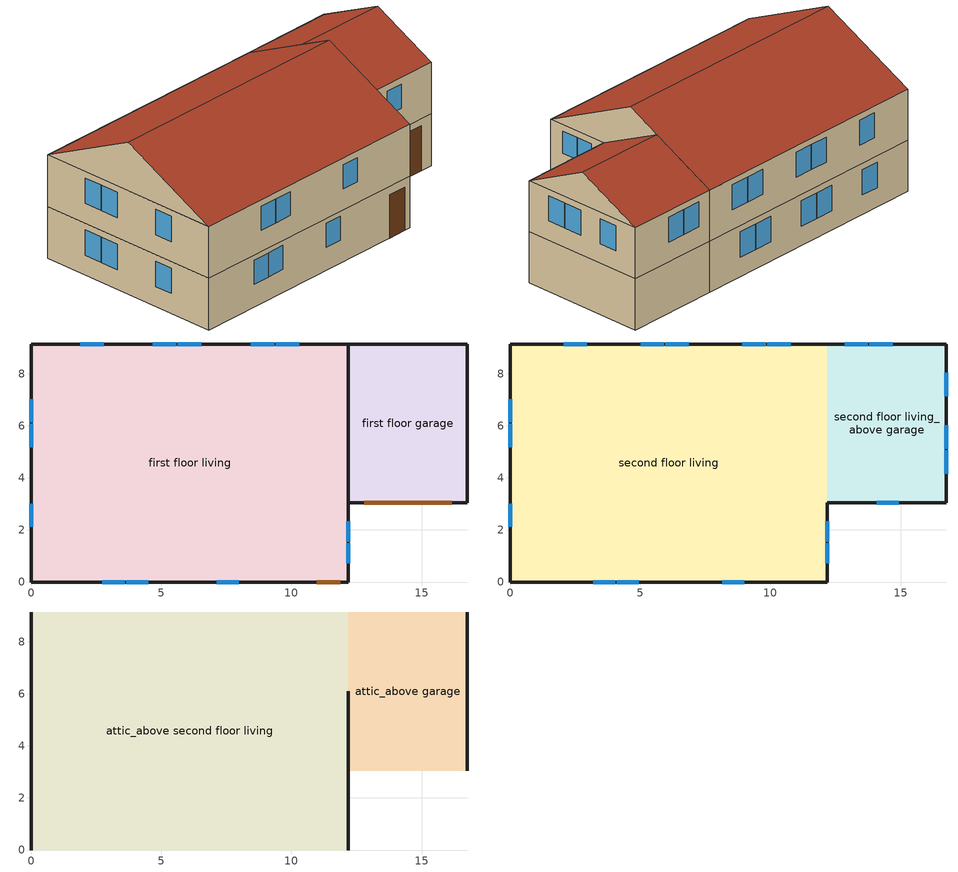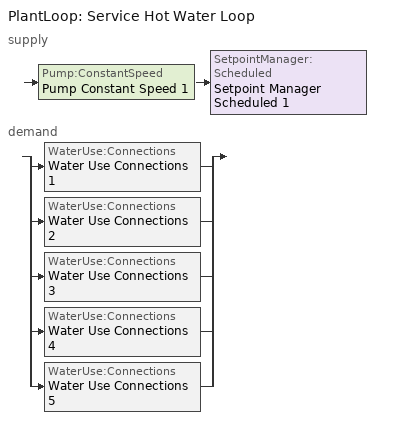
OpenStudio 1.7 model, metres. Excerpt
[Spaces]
first floor living
 floor ground: 12.19,9.14 12.19,0 0,0 0,9.14 z0
 wall outside: 0,9.14 0,0 12.19,0 12.19,3.05 12.19,9.14 0,9.14 z0:2.44
 window: 2.74,0 3.59,0 / 3.65,0 4.5,0 / 7.13,0 7.98,0 z1.08:2.21; 0,7.02 0,6.13 / 0,6.07 0,5.19 / 0,3.01 0,2.13 / 2.79,9.14 1.89,9.14 / 5.58,9.14 4.68,9.14 / 6.55,9.14 5.64,9.14 / 9.34,9.14 8.43,9.14 / 10.3,9.14 9.4,9.14 z0.93:2.13; 12.19,0.71 12.19,1.49 / 12.19,1.55 12.19,2.33 z1.1:2.13
 door: 10.97,0 11.89,0 z0:2.03
 ceiling adiabatic: 12.19,0 12.19,9.14 0,9.14 0,0 z2.44
first floor garage
 floor ground: 16.76,9.14 16.76,3.05 12.19,3.05 12.19,9.14 z0
 wall outside: 16.76,9.14 12.19,9.14 12.19,3.05 16.76,3.05 16.76,9.14 z0:2.44
 door: 12.8,3.05 16.15,3.05 z0:2.13
second floor living
 floor adiabatic: 12.19,9.14 12.19,0 0,0 0,9.14 z2.44
 wall outside: 12.19,9.14 0,9.14 0,0 12.19,0 12.19,3.05 z2.44:4.88
 window: 3.2,0 4.04,0 / 4.1,0 4.95,0 / 8.15,0 9,0 z3.44:4.57; 0,7.02 0,6.13 / 0,6.07 0,5.19 / 0,3.01 0,2.13 z3.37:4.57; 12.19,1.55 12.19,2.33 / 12.19,0.71 12.19,1.49 z3.53:4.57; 10.79,9.14 9.88,9.14 / 9.82,9.14 8.93,9.14 / 6.86,9.14 5.97,9.14 / 5.91,9.14 5.01,9.14 / 2.95,9.14 2.06,9.14 z3.38:4.57
second floor living_above garage
 floor to first floor garage: 16.76,9.14 16.76,3.05 12.19,3.05 12.19,9.14 z2.44
 wall outside: 12.19,3.05 16.76,3.05 16.76,9.14 12.19,9.14 z2.44:4.88
 window: 14.08,3.05 14.93,3.05 z3.44:4.57; 16.76,4.16 16.76,5.06 / 16.76,5.12 16.76,6.02 / 16.76,7.13 16.76,8.03 z3.37:4.57; 14.7,9.14 13.81,9.14 / 13.75,9.14 12.85,9.14 z3.38:4.57
attic_above second floor living
 floor to second floor living: 12.19,9.14 12.19,0 0,0 0,9.14 z4.88
 wall outside: 0,4.57,7.16 0,9.14,4.88 0,0,4.88; 12.19,4.57,7.16 12.19,0,4.88 12.19,3.05,4.88 12.19,6.1,6.4
 roof outside: 12.19,4.57,7.16 12.19,9.14,4.88 0,9.14,4.88 0,4.57,7.16; 0,4.57,7.16 0,0,4.88 12.19,0,4.88 12.19,4.57,7.16
attic_above garage
 floor to second floor living_above garage: 16.76,9.14 16.76,3.05 12.19,3.05 12.19,9.14 z4.88
 wall outside: 16.76,6.1,6.4 16.76,3.05,4.88 16.76,9.14,4.88
 roof outside: 16.76,6.1,6.4 16.76,9.14,4.88 12.19,9.14,4.88 12.19,6.1,6.4; 12.19,6.1,6.4 12.19,3.05,4.88 16.76,3.05,4.88 16.76,6.1,6.4
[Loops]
PlantLoop 'Service Hot Water Loop'
 supply: Pump:ConstantSpeed 'Pump Constant Speed 1' > SetpointManager:Scheduled 'Setpoint Manager Scheduled 1'
 demand: split
  | WaterUse:Connections 'Water Use Connections 1'
  | WaterUse:Connections 'Water Use Connections 2'
  | WaterUse:Connections 'Water Use Connections 3'
  | WaterUse:Connections 'Water Use Connections 4'
  | WaterUse:Connections 'Water Use Connections 5'
[Building]
simple residential geometry
[ClimateZones]
Climate Zone Institution Name 1=ASHRAE; Climate Zone Document Name 1=ANSI/ASHRAE Standard 169; Climate Zone Document Year 1=2006; Climate Zone Institution Name 2=CEC; Climate Zone Document Name 2=California Climate Zone Descriptions; Climate Zone Document Year 2=1995
[Site]
Site 1: Latitude {deg}=39.74; Longitude {deg}=-105.18; Time Zone {hr}=-7; Elevation {m}=1829
[SizingPeriod:DesignDay] Daily Dry-Bulb Temperature Range {deltaC}=15.2; Barometric Pressure {Pa}=81198; Wind Speed {m/s}=4.9; Wind Direction {deg}=0; Sky Clearness=0; Rain Indicator=0; Snow Indicator=0; Day of Month=21; Month=7; Day Type=SummerDesignDay; Daylight Saving Time Indicator=0; Dry-Bulb Temperature Range Modifier Type=DefaultMultipliers; Solar Model Indicator=ASHRAETau; ASHRAE Taub=0.424; ASHRAE Taud=2.025
Name | Maximum Dry-Bulb Temperature {C} | Humidity Indicating Conditions at Maximum Dry-Bulb {BasedOnField A3} | Humidity Indicating Type
Denver Centennial  Golden   N Ann Clg .4% Condns DP=>MDB | 20.2 | 16.1 | Dewpoint
Denver Centennial  Golden   N Ann Clg .4% Condns Enth=>MDB | 27.3 | 59700 | Enthalpy
Denver Centennial  Golden   N Ann Clg .4% Condns WB=>MDB | 27.3 | 18.4 | Wetbulb
Denver Centennial  Golden   N Ann Clg .4% Condns DB=>MWB | 33 | 15.7 | Wetbulb
[BuildingStory] Nominal Floor to Floor Height {m}=2.4384
Name | Nominal Z Coordinate {m}
first level; third level | 0
second level | 2.4384
[Space]
Name | Space Type | Building Story | Thermal Zone
first floor living | living spacetype | first level | living
second floor living; second floor living_above garage | living spacetype | second level | living
attic_above second floor living; attic_above garage | attic spacetype | third level | attic
first floor garage | garage spacetype | first level | garage
[SpaceType]
living spacetype; garage spacetype; attic spacetype
[ThermalZone] Use Ideal Air Loads=No
living; garage; attic
[Sizing:Zone] Zone Cooling Design Supply Air Temperature {C}=14; Zone Heating Design Supply Air Temperature {C}=40; Zone Cooling Design Supply Air Humidity Ratio {kg-H2O/kg-air}=0.0085; Zone Heating Design Supply Air Humidity Ratio {kg-H2O/kg-air}=0.008; Cooling Design Air Flow Method=DesignDay; Heating Design Air Flow Method=DesignDay
garage; attic; living
[PlantLoop]
Service Hot Water Loop: Plant Loop Volume {m3}=Autocalculate
[Sizing:Plant]
Service Hot Water Loop: Loop Type=Heating; Design Loop Exit Temperature {C}=60; Loop Design Temperature Difference {deltaC}=50; Sizing Option=NonCoincident; Zone Timesteps in Averaging Window=1; Coincident Sizing Factor Mode=None
[Pump:ConstantSpeed]
Pump Constant Speed 1: Rated Flow Rate {m3/s}=autosize; Rated Pump Head {Pa}=0.001; Rated Power Consumption {W}=0.001; Motor Efficiency=0.999; Fraction of Motor Inefficiencies to Fluid Stream=1; Pump Control Type=Intermittent
[SetpointManager:Scheduled]
Setpoint Manager Scheduled 1: Control Variable=Temperature; Schedule=SHW Temp
[WaterUse:Equipment:Definition] Target Temperature Schedule=Constant 110F Temperature
Name | Peak Flow Rate {m3/s}
dishwasher definition | 5.26393e-07
clothes_washer definition | 4.24113e-07
showers definition | 3.14445e-06
baths definition | 9.47766e-07
sinks definition | 1.78261e-06
[WaterUse:Equipment] Space=first floor living
Name | Water Use Equipment Definition | Flow Rate Fraction Schedule
dishwasher | dishwasher definition | Monthly draw profile for dishwasher
clothes_washer | clothes_washer definition | Monthly draw profile for clothes_washer
showers | showers definition | Monthly draw profile for showers
baths | baths definition | Monthly draw profile for baths
sinks | sinks definition | Monthly draw profile for sinks
[WaterUse:Connections]
Name | Water Use Equipment Name 1
Water Use Connections 1 | dishwasher
Water Use Connections 2 | clothes_washer
Water Use Connections 3 | showers
Water Use Connections 4 | baths
Water Use Connections 5 | sinks
[OtherEquipment:Definition] Design Level Calculation Method=EquipmentLevel
Name | Design Level {W} | Fraction Latent
showers internal gains definition | 142.983 | 0.487197
baths internal gains definition | 15.5553 | 0
sinks internal gains definition | 28.5215 | 0.31222
pump internal gains definition | 0
[OtherEquipment] Space or SpaceType=first floor living
Name | Other Equipment Definition | Schedule
showers internal gains | showers internal gains definition | showers internal gains
baths internal gains | baths internal gains definition | baths internal gains
sinks internal gains | sinks internal gains definition | sinks internal gains
pump internal gains | pump internal gains definition | Pump flat load schedule
[Schedule:Ruleset]
Name | Default Day Schedule
SHW Temp | HW Temp Default
Monthly draw profile for dishwasher | Schedule Day 1
Constant 110F Temperature | Schedule Day 26
Monthly draw profile for clothes_washer | Schedule Day 27
Monthly draw profile for showers | Schedule Day 52
showers internal gains | Schedule Day 77
Monthly draw profile for baths | Schedule Day 102
baths internal gains | Schedule Day 127
Monthly draw profile for sinks | Schedule Day 152
sinks internal gains | Schedule Day 177
Pump flat load schedule | Pump flat load schedule
[Schedule:Day]
HW Temp Default; Schedule Day 26: 24, 0, 43.3333
Schedule Day 1; Schedule Day 27; Schedule Day 52; Schedule Day 77; Schedule Day 102; Schedule Day 127; Schedule Day 152; Schedule Day 177: 24, 0, 0
Schedule Day 3; Schedule Day 5; Schedule Day 7; Schedule Day 9; Schedule Day 11; Schedule Day 13; Schedule Day 15; Schedule Day 17; Schedule Day 19; Schedule Day 21; Schedule Day 23; Schedule Day 25: 1, 0, 0.135135, 2, 0, 0.0630631, 3, 0, 0.045045, 4, 0, 0.027027, 5, 0, 0.027027, 6, 0, 0.0900901, 7, 0, 0.18018, 8, 0, 0.279279, 9, 0, 0.522523, 10, 0, 0.585586, 11, 0, 0.504505, 12, 0, 0.432432, 13, 0, 0.369369, 14, 0, 0.414414, 15, 0, 0.342342, 16, 0, 0.324324, 17, 0, 0.342342, 18, 0, 0.441441, 19, 0, 0.783784, 20, 0, 1, 21, 0, 0.810811, 22, 0, 0.603604, 23, 0, 0.396396, 24, 0, 0.279279
Schedule Day 29; Schedule Day 31; Schedule Day 33; Schedule Day 35; Schedule Day 37; Schedule Day 39; Schedule Day 41; Schedule Day 43; Schedule Day 45; Schedule Day 47; Schedule Day 49; Schedule Day 51: 1, 0, 0.104651, 2, 0, 0.0813953, 3, 0, 0.0465116, 4, 0, 0.0465116, 5, 0, 0.0813953, 6, 0, 0.127907, 7, 0, 0.255814, 8, 0, 0.569767, 9, 0, 0.848837, 10, 0, 1, 11, 0, 0.976744, 12, 0, 0.872093, 13, 0, 0.77907, 14, 0, 0.697674, 15, 0, 0.604651, 16, 0, 0.569767, 17, 0, 0.581395, 18, 0, 0.569767, 19, 0, 0.569767, 20, 0, 0.569767, 21, 0, 0.569767, 22, 0, 0.546512, 23, 0, 0.372093, 24, 0, 0.197674
Schedule Day 54: 1, 0, 0.0930719, 2, 0, 0.0423054, 3, 0, 0.0253833, 4, 0, 0.0423054, 5, 0, 0.118455, 6, 0, 0.439976, 7, 0, 0.998408, 8, 0, 0.989947, 9, 0, 0.803803, 10, 0, 0.62612, 11, 0, 0.507665, 12, 0, 0.397671, 13, 0, 0.287677, 14, 0, 0.245371, 15, 0, 0.211527, 16, 0, 0.219988, 17, 0, 0.253833, 18, 0, 0.329982, 19, 0, 0.355366, 20, 0, 0.355366, 21, 0, 0.355366, 22, 0, 0.346904, 23, 0, 0.245371, 24, 0, 0.177683
Schedule Day 56: 1, 0, 0.0932203, 2, 0, 0.0423729, 3, 0, 0.0254237, 4, 0, 0.0423729, 5, 0, 0.118644, 6, 0, 0.440678, 7, 0, 1, 8, 0, 0.991525, 9, 0, 0.805085, 10, 0, 0.627119, 11, 0, 0.508475, 12, 0, 0.398305, 13, 0, 0.288136, 14, 0, 0.245763, 15, 0, 0.211864, 16, 0, 0.220339, 17, 0, 0.254237, 18, 0, 0.330508, 19, 0, 0.355932, 20, 0, 0.355932, 21, 0, 0.355932, 22, 0, 0.347458, 23, 0, 0.245763, 24, 0, 0.177966
Schedule Day 58: 1, 0, 0.0930603, 2, 0, 0.0423001, 3, 0, 0.0253801, 4, 0, 0.0423001, 5, 0, 0.11844, 6, 0, 0.439921, 7, 0, 0.998283, 8, 0, 0.989823, 9, 0, 0.803702, 10, 0, 0.626042, 11, 0, 0.507602, 12, 0, 0.397621, 13, 0, 0.287641, 14, 0, 0.245341, 15, 0, 0.211501, 16, 0, 0.219961, 17, 0, 0.253801, 18, 0, 0.329941, 19, 0, 0.355321, 20, 0, 0.355321, 21, 0, 0.355321, 22, 0, 0.346861, 23, 0, 0.245341, 24, 0, 0.177661
Schedule Day 60: 1, 0, 0.0926066, 2, 0, 0.0420939, 3, 0, 0.0252563, 4, 0, 0.0420939, 5, 0, 0.117863, 6, 0, 0.437777, 7, 0, 0.993416, 8, 0, 0.984997, 9, 0, 0.799784, 10, 0, 0.62299, 11, 0, 0.505127, 12, 0, 0.395683, 13, 0, 0.286239, 14, 0, 0.244145, 15, 0, 0.21047, 16, 0, 0.218888, 17, 0, 0.252563, 18, 0, 0.328332, 19, 0, 0.353589, 20, 0, 0.353589, 21, 0, 0.353589, 22, 0, 0.34517, 23, 0, 0.244145, 24, 0, 0.176794
Schedule Day 62: 1, 0, 0.0919165, 2, 0, 0.0417802, 3, 0, 0.0250681, 4, 0, 0.0417802, 5, 0, 0.116985, 6, 0, 0.434515, 7, 0, 0.986014, 8, 0, 0.977658, 9, 0, 0.793825, 10, 0, 0.618348, 11, 0, 0.501363, 12, 0, 0.392734, 13, 0, 0.284106, 14, 0, 0.242325, 15, 0, 0.208901, 16, 0, 0.217257, 17, 0, 0.250681, 18, 0, 0.325886, 19, 0, 0.350954, 20, 0, 0.350954, 21, 0, 0.350954, 22, 0, 0.342598, 23, 0, 0.242325, 24, 0, 0.175477
Schedule Day 64: 1, 0, 0.0911232, 2, 0, 0.0414196, 3, 0, 0.0248518, 4, 0, 0.0414196, 5, 0, 0.115975, 6, 0, 0.430764, 7, 0, 0.977504, 8, 0, 0.96922, 9, 0, 0.786973, 10, 0, 0.613011, 11, 0, 0.497036, 12, 0, 0.389345, 13, 0, 0.281654, 14, 0, 0.240234, 15, 0, 0.207098, 16, 0, 0.215382, 17, 0, 0.248518, 18, 0, 0.323073, 19, 0, 0.347925, 20, 0, 0.347925, 21, 0, 0.347925, 22, 0, 0.339641, 23, 0, 0.240234, 24, 0, 0.173963
Schedule Day 66: 1, 0, 0.0904538, 2, 0, 0.0411153, 3, 0, 0.0246692, 4, 0, 0.0411153, 5, 0, 0.115123, 6, 0, 0.4276, 7, 0, 0.970322, 8, 0, 0.962099, 9, 0, 0.781191, 10, 0, 0.608507, 11, 0, 0.493384, 12, 0, 0.386484, 13, 0, 0.279584, 14, 0, 0.238469, 15, 0, 0.205577, 16, 0, 0.2138, 17, 0, 0.246692, 18, 0, 0.3207, 19, 0, 0.345369, 20, 0, 0.345369, 21, 0, 0.345369, 22, 0, 0.337146, 23, 0, 0.238469, 24, 0, 0.172684
Schedule Day 68: 1, 0, 0.0901656, 2, 0, 0.0409844, 3, 0, 0.0245906, 4, 0, 0.0409844, 5, 0, 0.114756, 6, 0, 0.426237, 7, 0, 0.967231, 8, 0, 0.959034, 9, 0, 0.778703, 10, 0, 0.606568, 11, 0, 0.491812, 12, 0, 0.385253, 13, 0, 0.278694, 14, 0, 0.237709, 15, 0, 0.204922, 16, 0, 0.213119, 17, 0, 0.245906, 18, 0, 0.319678, 19, 0, 0.344269, 20, 0, 0.344269, 21, 0, 0.344269, 22, 0, 0.336072, 23, 0, 0.237709, 24, 0, 0.172134
Schedule Day 70: 1, 0, 0.0903888, 2, 0, 0.0410858, 3, 0, 0.0246515, 4, 0, 0.0410858, 5, 0, 0.11504, 6, 0, 0.427293, 7, 0, 0.969626, 8, 0, 0.961408, 9, 0, 0.780631, 10, 0, 0.60807, 11, 0, 0.49303, 12, 0, 0.386207, 13, 0, 0.279384, 14, 0, 0.238298, 15, 0, 0.205429, 16, 0, 0.213646, 17, 0, 0.246515, 18, 0, 0.320469, 19, 0, 0.345121, 20, 0, 0.345121, 21, 0, 0.345121, 22, 0, 0.336904, 23, 0, 0.238298, 24, 0, 0.17256
Schedule Day 72: 1, 0, 0.0910217, 2, 0, 0.0413735, 3, 0, 0.0248241, 4, 0, 0.0413735, 5, 0, 0.115846, 6, 0, 0.430284, 7, 0, 0.976414, 8, 0, 0.96814, 9, 0, 0.786096, 10, 0, 0.612328, 11, 0, 0.496482, 12, 0, 0.388911, 13, 0, 0.28134, 14, 0, 0.239966, 15, 0, 0.206867, 16, 0, 0.215142, 17, 0, 0.248241, 18, 0, 0.322713, 19, 0, 0.347537, 20, 0, 0.347537, 21, 0, 0.347537, 22, 0, 0.339263, 23, 0, 0.239966, 24, 0, 0.173769
Schedule Day 74: 1, 0, 0.0918134, 2, 0, 0.0417334, 3, 0, 0.02504, 4, 0, 0.0417334, 5, 0, 0.116853, 6, 0, 0.434027, 7, 0, 0.984908, 8, 0, 0.976561, 9, 0, 0.792934, 10, 0, 0.617654, 11, 0, 0.500801, 12, 0, 0.392294, 13, 0, 0.283787, 14, 0, 0.242054, 15, 0, 0.208667, 16, 0, 0.217014, 17, 0, 0.2504, 18, 0, 0.32552, 19, 0, 0.35056, 20, 0, 0.35056, 21, 0, 0.35056, 22, 0, 0.342214, 23, 0, 0.242054, 24, 0, 0.17528
Schedule Day 76: 1, 0, 0.0925269, 2, 0, 0.0420577, 3, 0, 0.0252346, 4, 0, 0.0420577, 5, 0, 0.117761, 6, 0, 0.4374, 7, 0, 0.992561, 8, 0, 0.984149, 9, 0, 0.799096, 10, 0, 0.622453, 11, 0, 0.504692, 12, 0, 0.395342, 13, 0, 0.285992, 14, 0, 0.243934, 15, 0, 0.210288, 16, 0, 0.2187, 17, 0, 0.252346, 18, 0, 0.32805, 19, 0, 0.353284, 20, 0, 0.353284, 21, 0, 0.353284, 22, 0, 0.344873, 23, 0, 0.243934, 24, 0, 0.176642
Schedule Day 79: 1, 0, 0.0909588, 2, 0, 0.0413449, 3, 0, 0.024807, 4, 0, 0.0413449, 5, 0, 0.115766, 6, 0, 0.429987, 7, 0, 0.97574, 8, 0, 0.967471, 9, 0, 0.785554, 10, 0, 0.611905, 11, 0, 0.496139, 12, 0, 0.388642, 13, 0, 0.281145, 14, 0, 0.239801, 15, 0, 0.214994, 16, 0, 0.206725, 17, 0, 0.24807, 18, 0, 0.32249, 19, 0, 0.347297, 20, 0, 0.347297, 21, 0, 0.347297, 22, 0, 0.339028, 23, 0, 0.239801, 24, 0, 0.173649
Schedule Day 81: 1, 0, 0.0875835, 2, 0, 0.0398107, 3, 0, 0.0238864, 4, 0, 0.0398107, 5, 0, 0.11147, 6, 0, 0.414031, 7, 0, 0.939532, 8, 0, 0.931569, 9, 0, 0.756403, 10, 0, 0.589198, 11, 0, 0.477728, 12, 0, 0.37422, 13, 0, 0.270712, 14, 0, 0.230902, 15, 0, 0.207015, 16, 0, 0.199053, 17, 0, 0.238864, 18, 0, 0.310523, 19, 0, 0.33441, 20, 0, 0.33441, 21, 0, 0.33441, 22, 0, 0.326447, 23, 0, 0.230902, 24, 0, 0.167205
Schedule Day 83: 1, 0, 0.0838004, 2, 0, 0.0380911, 3, 0, 0.0228546, 4, 0, 0.0380911, 5, 0, 0.106655, 6, 0, 0.396147, 7, 0, 0.898949, 8, 0, 0.891331, 9, 0, 0.72373, 10, 0, 0.563748, 11, 0, 0.457093, 12, 0, 0.358056, 13, 0, 0.259019, 14, 0, 0.220928, 15, 0, 0.198074, 16, 0, 0.190455, 17, 0, 0.228546, 18, 0, 0.29711, 19, 0, 0.319965, 20, 0, 0.319965, 21, 0, 0.319965, 22, 0, 0.312347, 23, 0, 0.220928, 24, 0, 0.159983
Schedule Day 85: 1, 0, 0.0806232, 2, 0, 0.0366469, 3, 0, 0.0219882, 4, 0, 0.0366469, 5, 0, 0.102611, 6, 0, 0.381128, 7, 0, 0.864868, 8, 0, 0.857538, 9, 0, 0.696292, 10, 0, 0.542375, 11, 0, 0.439763, 12, 0, 0.344481, 13, 0, 0.249199, 14, 0, 0.212552, 15, 0, 0.190564, 16, 0, 0.183235, 17, 0, 0.219882, 18, 0, 0.285846, 19, 0, 0.307834, 20, 0, 0.307834, 21, 0, 0.307834, 22, 0, 0.300505, 23, 0, 0.212552, 24, 0, 0.153917
Schedule Day 87: 1, 0, 0.0789034, 2, 0, 0.0358652, 3, 0, 0.0215191, 4, 0, 0.0358652, 5, 0, 0.100423, 6, 0, 0.372998, 7, 0, 0.846418, 8, 0, 0.839245, 9, 0, 0.681438, 10, 0, 0.530805, 11, 0, 0.430382, 12, 0, 0.337133, 13, 0, 0.243883, 14, 0, 0.208018, 15, 0, 0.186499, 16, 0, 0.179326, 17, 0, 0.215191, 18, 0, 0.279748, 19, 0, 0.301268, 20, 0, 0.301268, 21, 0, 0.301268, 22, 0, 0.294095, 23, 0, 0.208018, 24, 0, 0.150634
Schedule Day 89: 1, 0, 0.0791017, 2, 0, 0.0359553, 3, 0, 0.0215732, 4, 0, 0.0359553, 5, 0, 0.100675, 6, 0, 0.373935, 7, 0, 0.848545, 8, 0, 0.841354, 9, 0, 0.683151, 10, 0, 0.532138, 11, 0, 0.431464, 12, 0, 0.33798, 13, 0, 0.244496, 14, 0, 0.208541, 15, 0, 0.186968, 16, 0, 0.179777, 17, 0, 0.215732, 18, 0, 0.280451, 19, 0, 0.302025, 20, 0, 0.302025, 21, 0, 0.302025, 22, 0, 0.294833, 23, 0, 0.208541, 24, 0, 0.151012
Schedule Day 91: 1, 0, 0.0811649, 2, 0, 0.0368931, 3, 0, 0.0221359, 4, 0, 0.0368931, 5, 0, 0.103301, 6, 0, 0.383689, 7, 0, 0.870678, 8, 0, 0.8633, 9, 0, 0.70097, 10, 0, 0.546018, 11, 0, 0.442718, 12, 0, 0.346796, 13, 0, 0.250873, 14, 0, 0.21398, 15, 0, 0.191844, 16, 0, 0.184466, 17, 0, 0.221359, 18, 0, 0.287767, 19, 0, 0.309902, 20, 0, 0.309902, 21, 0, 0.309902, 22, 0, 0.302524, 23, 0, 0.21398, 24, 0, 0.154951
Schedule Day 93: 1, 0, 0.0845403, 2, 0, 0.0384274, 3, 0, 0.0230564, 4, 0, 0.0384274, 5, 0, 0.107597, 6, 0, 0.399645, 7, 0, 0.906887, 8, 0, 0.899201, 9, 0, 0.730121, 10, 0, 0.568726, 11, 0, 0.461129, 12, 0, 0.361218, 13, 0, 0.261306, 14, 0, 0.222879, 15, 0, 0.199823, 16, 0, 0.192137, 17, 0, 0.230564, 18, 0, 0.299734, 19, 0, 0.32279, 20, 0, 0.32279, 21, 0, 0.32279, 22, 0, 0.315105, 23, 0, 0.222879, 24, 0, 0.161395
Schedule Day 95: 1, 0, 0.0883234, 2, 0, 0.040147, 3, 0, 0.0240882, 4, 0, 0.040147, 5, 0, 0.112412, 6, 0, 0.417529, 7, 0, 0.947469, 8, 0, 0.93944, 9, 0, 0.762793, 10, 0, 0.594175, 11, 0, 0.481764, 12, 0, 0.377382, 13, 0, 0.273, 14, 0, 0.232853, 15, 0, 0.208764, 16, 0, 0.200735, 17, 0, 0.240882, 18, 0, 0.313147, 19, 0, 0.337235, 20, 0, 0.337235, 21, 0, 0.337235, 22, 0, 0.329205, 23, 0, 0.232853, 24, 0, 0.168617
Schedule Day 97: 1, 0, 0.0915005, 2, 0, 0.0415911, 3, 0, 0.0249547, 4, 0, 0.0415911, 5, 0, 0.116455, 6, 0, 0.432548, 7, 0, 0.981551, 8, 0, 0.973233, 9, 0, 0.790232, 10, 0, 0.615549, 11, 0, 0.499094, 12, 0, 0.390957, 13, 0, 0.28282, 14, 0, 0.241229, 15, 0, 0.216274, 16, 0, 0.207956, 17, 0, 0.249547, 18, 0, 0.324411, 19, 0, 0.349366, 20, 0, 0.349366, 21, 0, 0.349366, 22, 0, 0.341047, 23, 0, 0.241229, 24, 0, 0.174683
Schedule Day 99: 1, 0, 0.0932203, 2, 0, 0.0423729, 3, 0, 0.0254237, 4, 0, 0.0423729, 5, 0, 0.118644, 6, 0, 0.440678, 7, 0, 1, 8, 0, 0.991525, 9, 0, 0.805085, 10, 0, 0.627119, 11, 0, 0.508475, 12, 0, 0.398305, 13, 0, 0.288136, 14, 0, 0.245763, 15, 0, 0.220339, 16, 0, 0.211864, 17, 0, 0.254237, 18, 0, 0.330508, 19, 0, 0.355932, 20, 0, 0.355932, 21, 0, 0.355932, 22, 0, 0.347458, 23, 0, 0.245763, 24, 0, 0.177966
Schedule Day 101: 1, 0, 0.0930221, 2, 0, 0.0422828, 3, 0, 0.0253697, 4, 0, 0.0422828, 5, 0, 0.118392, 6, 0, 0.439741, 7, 0, 0.997873, 8, 0, 0.989417, 9, 0, 0.803372, 10, 0, 0.625785, 11, 0, 0.507393, 12, 0, 0.397458, 13, 0, 0.287523, 14, 0, 0.24524, 15, 0, 0.21987, 16, 0, 0.211414, 17, 0, 0.253697, 18, 0, 0.329806, 19, 0, 0.355175, 20, 0, 0.355175, 21, 0, 0.355175, 22, 0, 0.346719, 23, 0, 0.24524, 24, 0, 0.177588
Schedule Day 104: 1, 0, 0.0798259, 2, 0, 0.039913, 3, 0, 0.039913, 4, 0, 0.039913, 5, 0, 0.0798259, 6, 0, 0.189587, 7, 0, 0.458999, 8, 0, 0.578738, 9, 0, 0.658564, 10, 0, 0.578738, 11, 0, 0.458999, 12, 0, 0.349238, 13, 0, 0.309325, 14, 0, 0.2295, 15, 0, 0.2295, 16, 0, 0.2295, 17, 0, 0.389151, 18, 0, 0.458999, 19, 0, 0.768325, 20, 0, 0.997824, 21, 0, 0.997824, 22, 0, 0.768325, 23, 0, 0.658564, 24, 0, 0.389151
Schedule Day 106; Schedule Day 149: 1, 0, 0.08, 2, 0, 0.04, 3, 0, 0.04, 4, 0, 0.04, 5, 0, 0.08, 6, 0, 0.19, 7, 0, 0.46, 8, 0, 0.58, 9, 0, 0.66, 10, 0, 0.58, 11, 0, 0.46, 12, 0, 0.35, 13, 0, 0.31, 14, 0, 0.23, 15, 0, 0.23, 16, 0, 0.23, 17, 0, 0.39, 18, 0, 0.46, 19, 0, 0.77, 20, 0, 1, 21, 0, 1, 22, 0, 0.77, 23, 0, 0.66, 24, 0, 0.39
Schedule Day 108: 1, 0, 0.0798123, 2, 0, 0.0399061, 3, 0, 0.0399061, 4, 0, 0.0399061, 5, 0, 0.0798123, 6, 0, 0.189554, 7, 0, 0.458921, 8, 0, 0.578639, 9, 0, 0.658451, 10, 0, 0.578639, 11, 0, 0.458921, 12, 0, 0.349179, 13, 0, 0.309273, 14, 0, 0.22946, 15, 0, 0.22946, 16, 0, 0.22946, 17, 0, 0.389085, 18, 0, 0.458921, 19, 0, 0.768193, 20, 0, 0.997653, 21, 0, 0.997653, 22, 0, 0.768193, 23, 0, 0.658451, 24, 0, 0.389085
Schedule Day 110: 1, 0, 0.0792802, 2, 0, 0.0396401, 3, 0, 0.0396401, 4, 0, 0.0396401, 5, 0, 0.0792802, 6, 0, 0.18829, 7, 0, 0.455861, 8, 0, 0.574781, 9, 0, 0.654061, 10, 0, 0.574781, 11, 0, 0.455861, 12, 0, 0.346851, 13, 0, 0.307211, 14, 0, 0.22793, 15, 0, 0.22793, 16, 0, 0.22793, 17, 0, 0.386491, 18, 0, 0.455861, 19, 0, 0.763072, 20, 0, 0.991002, 21, 0, 0.991002, 22, 0, 0.763072, 23, 0, 0.654061, 24, 0, 0.386491
Schedule Day 112: 1, 0, 0.0784708, 2, 0, 0.0392354, 3, 0, 0.0392354, 4, 0, 0.0392354, 5, 0, 0.0784708, 6, 0, 0.186368, 7, 0, 0.451207, 8, 0, 0.568913, 9, 0, 0.647384, 10, 0, 0.568913, 11, 0, 0.451207, 12, 0, 0.34331, 13, 0, 0.304074, 14, 0, 0.225604, 15, 0, 0.225604, 16, 0, 0.225604, 17, 0, 0.382545, 18, 0, 0.451207, 19, 0, 0.755282, 20, 0, 0.980885, 21, 0, 0.980885, 22, 0, 0.755282, 23, 0, 0.647384, 24, 0, 0.382545
Schedule Day 114: 1, 0, 0.0775404, 2, 0, 0.0387702, 3, 0, 0.0387702, 4, 0, 0.0387702, 5, 0, 0.0775404, 6, 0, 0.184158, 7, 0, 0.445857, 8, 0, 0.562168, 9, 0, 0.639708, 10, 0, 0.562168, 11, 0, 0.445857, 12, 0, 0.339239, 13, 0, 0.300469, 14, 0, 0.222929, 15, 0, 0.222929, 16, 0, 0.222929, 17, 0, 0.378009, 18, 0, 0.445857, 19, 0, 0.746326, 20, 0, 0.969254, 21, 0, 0.969254, 22, 0, 0.746326, 23, 0, 0.639708, 24, 0, 0.378009
Schedule Day 116: 1, 0, 0.0767552, 2, 0, 0.0383776, 3, 0, 0.0383776, 4, 0, 0.0383776, 5, 0, 0.0767552, 6, 0, 0.182293, 7, 0, 0.441342, 8, 0, 0.556475, 9, 0, 0.63323, 10, 0, 0.556475, 11, 0, 0.441342, 12, 0, 0.335804, 13, 0, 0.297426, 14, 0, 0.220671, 15, 0, 0.220671, 16, 0, 0.220671, 17, 0, 0.374181, 18, 0, 0.441342, 19, 0, 0.738768, 20, 0, 0.959439, 21, 0, 0.959439, 22, 0, 0.738768, 23, 0, 0.63323, 24, 0, 0.374181
Schedule Day 118: 1, 0, 0.0764172, 2, 0, 0.0382086, 3, 0, 0.0382086, 4, 0, 0.0382086, 5, 0, 0.0764172, 6, 0, 0.181491, 7, 0, 0.439399, 8, 0, 0.554025, 9, 0, 0.630442, 10, 0, 0.554025, 11, 0, 0.439399, 12, 0, 0.334325, 13, 0, 0.296117, 14, 0, 0.219699, 15, 0, 0.219699, 16, 0, 0.219699, 17, 0, 0.372534, 18, 0, 0.439399, 19, 0, 0.735515, 20, 0, 0.955215, 21, 0, 0.955215, 22, 0, 0.735515, 23, 0, 0.630442, 24, 0, 0.372534
Schedule Day 120: 1, 0, 0.076679, 2, 0, 0.0383395, 3, 0, 0.0383395, 4, 0, 0.0383395, 5, 0, 0.076679, 6, 0, 0.182113, 7, 0, 0.440904, 8, 0, 0.555923, 9, 0, 0.632602, 10, 0, 0.555923, 11, 0, 0.440904, 12, 0, 0.335471, 13, 0, 0.297131, 14, 0, 0.220452, 15, 0, 0.220452, 16, 0, 0.220452, 17, 0, 0.37381, 18, 0, 0.440904, 19, 0, 0.738035, 20, 0, 0.958488, 21, 0, 0.958488, 22, 0, 0.738035, 23, 0, 0.632602, 24, 0, 0.37381
Schedule Day 122: 1, 0, 0.0774212, 2, 0, 0.0387106, 3, 0, 0.0387106, 4, 0, 0.0387106, 5, 0, 0.0774212, 6, 0, 0.183875, 7, 0, 0.445172, 8, 0, 0.561304, 9, 0, 0.638725, 10, 0, 0.561304, 11, 0, 0.445172, 12, 0, 0.338718, 13, 0, 0.300007, 14, 0, 0.222586, 15, 0, 0.222586, 16, 0, 0.222586, 17, 0, 0.377429, 18, 0, 0.445172, 19, 0, 0.745179, 20, 0, 0.967766, 21, 0, 0.967766, 22, 0, 0.745179, 23, 0, 0.638725, 24, 0, 0.377429
Schedule Day 124: 1, 0, 0.0783499, 2, 0, 0.0391749, 3, 0, 0.0391749, 4, 0, 0.0391749, 5, 0, 0.0783499, 6, 0, 0.186081, 7, 0, 0.450512, 8, 0, 0.568037, 9, 0, 0.646387, 10, 0, 0.568037, 11, 0, 0.450512, 12, 0, 0.342781, 13, 0, 0.303606, 14, 0, 0.225256, 15, 0, 0.225256, 16, 0, 0.225256, 17, 0, 0.381956, 18, 0, 0.450512, 19, 0, 0.754118, 20, 0, 0.979374, 21, 0, 0.979374, 22, 0, 0.754118, 23, 0, 0.646387, 24, 0, 0.381956
Schedule Day 126: 1, 0, 0.0791866, 2, 0, 0.0395933, 3, 0, 0.0395933, 4, 0, 0.0395933, 5, 0, 0.0791866, 6, 0, 0.188068, 7, 0, 0.455323, 8, 0, 0.574103, 9, 0, 0.65329, 10, 0, 0.574103, 11, 0, 0.455323, 12, 0, 0.346442, 13, 0, 0.306848, 14, 0, 0.227662, 15, 0, 0.227662, 16, 0, 0.227662, 17, 0, 0.386035, 18, 0, 0.455323, 19, 0, 0.762171, 20, 0, 0.989833, 21, 0, 0.989833, 22, 0, 0.762171, 23, 0, 0.65329, 24, 0, 0.386035
Schedule Day 129: 1, 0, 0.0780592, 2, 0, 0.0390296, 3, 0, 0.0390296, 4, 0, 0.0390296, 5, 0, 0.0780592, 6, 0, 0.185391, 7, 0, 0.44884, 8, 0, 0.565929, 9, 0, 0.643989, 10, 0, 0.565929, 11, 0, 0.44884, 12, 0, 0.341509, 13, 0, 0.302479, 14, 0, 0.22442, 15, 0, 0.22442, 16, 0, 0.22442, 17, 0, 0.380539, 18, 0, 0.44884, 19, 0, 0.75132, 20, 0, 0.97574, 21, 0, 0.97574, 22, 0, 0.75132, 23, 0, 0.643989, 24, 0, 0.380539
Schedule Day 131: 1, 0, 0.0751625, 2, 0, 0.0375813, 3, 0, 0.0375813, 4, 0, 0.0375813, 5, 0, 0.0751625, 6, 0, 0.178511, 7, 0, 0.432185, 8, 0, 0.544928, 9, 0, 0.620091, 10, 0, 0.544928, 11, 0, 0.432185, 12, 0, 0.328836, 13, 0, 0.291255, 14, 0, 0.216092, 15, 0, 0.216092, 16, 0, 0.216092, 17, 0, 0.366417, 18, 0, 0.432185, 19, 0, 0.723439, 20, 0, 0.939532, 21, 0, 0.939532, 22, 0, 0.723439, 23, 0, 0.620091, 24, 0, 0.366417
Schedule Day 133: 1, 0, 0.0719159, 2, 0, 0.035958, 3, 0, 0.035958, 4, 0, 0.035958, 5, 0, 0.0719159, 6, 0, 0.1708, 7, 0, 0.413517, 8, 0, 0.521391, 9, 0, 0.593307, 10, 0, 0.521391, 11, 0, 0.413517, 12, 0, 0.314632, 13, 0, 0.278674, 14, 0, 0.206758, 15, 0, 0.206758, 16, 0, 0.206758, 17, 0, 0.35059, 18, 0, 0.413517, 19, 0, 0.692191, 20, 0, 0.898949, 21, 0, 0.898949, 22, 0, 0.692191, 23, 0, 0.593307, 24, 0, 0.35059
Schedule Day 135: 1, 0, 0.0691894, 2, 0, 0.0345947, 3, 0, 0.0345947, 4, 0, 0.0345947, 5, 0, 0.0691894, 6, 0, 0.164325, 7, 0, 0.397839, 8, 0, 0.501623, 9, 0, 0.570813, 10, 0, 0.501623, 11, 0, 0.397839, 12, 0, 0.302704, 13, 0, 0.268109, 14, 0, 0.19892, 15, 0, 0.19892, 16, 0, 0.19892, 17, 0, 0.337298, 18, 0, 0.397839, 19, 0, 0.665948, 20, 0, 0.864868, 21, 0, 0.864868, 22, 0, 0.665948, 23, 0, 0.570813, 24, 0, 0.337298
Schedule Day 137: 1, 0, 0.0677135, 2, 0, 0.0338567, 3, 0, 0.0338567, 4, 0, 0.0338567, 5, 0, 0.0677135, 6, 0, 0.160819, 7, 0, 0.389352, 8, 0, 0.490923, 9, 0, 0.558636, 10, 0, 0.490923, 11, 0, 0.389352, 12, 0, 0.296246, 13, 0, 0.26239, 14, 0, 0.194676, 15, 0, 0.194676, 16, 0, 0.194676, 17, 0, 0.330103, 18, 0, 0.389352, 19, 0, 0.651742, 20, 0, 0.846418, 21, 0, 0.846418, 22, 0, 0.651742, 23, 0, 0.558636, 24, 0, 0.330103
Schedule Day 139: 1, 0, 0.0678836, 2, 0, 0.0339418, 3, 0, 0.0339418, 4, 0, 0.0339418, 5, 0, 0.0678836, 6, 0, 0.161224, 7, 0, 0.390331, 8, 0, 0.492156, 9, 0, 0.56004, 10, 0, 0.492156, 11, 0, 0.390331, 12, 0, 0.296991, 13, 0, 0.263049, 14, 0, 0.195165, 15, 0, 0.195165, 16, 0, 0.195165, 17, 0, 0.330933, 18, 0, 0.390331, 19, 0, 0.65338, 20, 0, 0.848545, 21, 0, 0.848545, 22, 0, 0.65338, 23, 0, 0.56004, 24, 0, 0.330933
Schedule Day 141: 1, 0, 0.0696543, 2, 0, 0.0348271, 3, 0, 0.0348271, 4, 0, 0.0348271, 5, 0, 0.0696543, 6, 0, 0.165429, 7, 0, 0.400512, 8, 0, 0.504993, 9, 0, 0.574648, 10, 0, 0.504993, 11, 0, 0.400512, 12, 0, 0.304737, 13, 0, 0.26991, 14, 0, 0.200256, 15, 0, 0.200256, 16, 0, 0.200256, 17, 0, 0.339564, 18, 0, 0.400512, 19, 0, 0.670422, 20, 0, 0.870678, 21, 0, 0.870678, 22, 0, 0.670422, 23, 0, 0.574648, 24, 0, 0.339564
Schedule Day 143: 1, 0, 0.0725509, 2, 0, 0.0362755, 3, 0, 0.0362755, 4, 0, 0.0362755, 5, 0, 0.0725509, 6, 0, 0.172308, 7, 0, 0.417168, 8, 0, 0.525994, 9, 0, 0.598545, 10, 0, 0.525994, 11, 0, 0.417168, 12, 0, 0.31741, 13, 0, 0.281135, 14, 0, 0.208584, 15, 0, 0.208584, 16, 0, 0.208584, 17, 0, 0.353686, 18, 0, 0.417168, 19, 0, 0.698303, 20, 0, 0.906887, 21, 0, 0.906887, 22, 0, 0.698303, 23, 0, 0.598545, 24, 0, 0.353686
Schedule Day 145: 1, 0, 0.0757975, 2, 0, 0.0378988, 3, 0, 0.0378988, 4, 0, 0.0378988, 5, 0, 0.0757975, 6, 0, 0.180019, 7, 0, 0.435836, 8, 0, 0.549532, 9, 0, 0.62533, 10, 0, 0.549532, 11, 0, 0.435836, 12, 0, 0.331614, 13, 0, 0.293715, 14, 0, 0.217918, 15, 0, 0.217918, 16, 0, 0.217918, 17, 0, 0.369513, 18, 0, 0.435836, 19, 0, 0.729551, 20, 0, 0.947469, 21, 0, 0.947469, 22, 0, 0.729551, 23, 0, 0.62533, 24, 0, 0.369513
Schedule Day 147: 1, 0, 0.0785241, 2, 0, 0.039262, 3, 0, 0.039262, 4, 0, 0.039262, 5, 0, 0.0785241, 6, 0, 0.186495, 7, 0, 0.451513, 8, 0, 0.569299, 9, 0, 0.647824, 10, 0, 0.569299, 11, 0, 0.451513, 12, 0, 0.343543, 13, 0, 0.304281, 14, 0, 0.225757, 15, 0, 0.225757, 16, 0, 0.225757, 17, 0, 0.382805, 18, 0, 0.451513, 19, 0, 0.755794, 20, 0, 0.981551, 21, 0, 0.981551, 22, 0, 0.755794, 23, 0, 0.647824, 24, 0, 0.382805
Schedule Day 151: 1, 0, 0.0798299, 2, 0, 0.0399149, 3, 0, 0.0399149, 4, 0, 0.0399149, 5, 0, 0.0798299, 6, 0, 0.189596, 7, 0, 0.459022, 8, 0, 0.578766, 9, 0, 0.658596, 10, 0, 0.578766, 11, 0, 0.459022, 12, 0, 0.349256, 13, 0, 0.309341, 14, 0, 0.229511, 15, 0, 0.229511, 16, 0, 0.229511, 17, 0, 0.389171, 18, 0, 0.459022, 19, 0, 0.768362, 20, 0, 0.997873, 21, 0, 0.997873, 22, 0, 0.768362, 23, 0, 0.658596, 24, 0, 0.389171
Schedule Day 154: 1, 0, 0.18637, 2, 0, 0.0931849, 3, 0, 0.0665607, 4, 0, 0.0665607, 5, 0, 0.0931849, 6, 0, 0.239618, 7, 0, 0.55911, 8, 0, 0.825352, 9, 0, 0.878601, 10, 0, 0.825352, 11, 0, 0.718855, 12, 0, 0.665607, 13, 0, 0.652294, 14, 0, 0.599046, 15, 0, 0.545797, 16, 0, 0.572422, 17, 0, 0.638982, 18, 0, 0.865289, 19, 0, 0.99841, 20, 0, 0.918537, 21, 0, 0.758792, 22, 0, 0.638982, 23, 0, 0.532485, 24, 0, 0.359428
Schedule Day 156: 1, 0, 0.186667, 2, 0, 0.0933333, 3, 0, 0.0666667, 4, 0, 0.0666667, 5, 0, 0.0933333, 6, 0, 0.24, 7, 0, 0.56, 8, 0, 0.826667, 9, 0, 0.88, 10, 0, 0.826667, 11, 0, 0.72, 12, 0, 0.666667, 13, 0, 0.653333, 14, 0, 0.6, 15, 0, 0.546667, 16, 0, 0.573333, 17, 0, 0.64, 18, 0, 0.866667, 19, 0, 1, 20, 0, 0.92, 21, 0, 0.76, 22, 0, 0.64, 23, 0, 0.533333, 24, 0, 0.36
Schedule Day 158: 1, 0, 0.186347, 2, 0, 0.0931733, 3, 0, 0.0665523, 4, 0, 0.0665523, 5, 0, 0.0931733, 6, 0, 0.239588, 7, 0, 0.55904, 8, 0, 0.825249, 9, 0, 0.878491, 10, 0, 0.825249, 11, 0, 0.718765, 12, 0, 0.665523, 13, 0, 0.652213, 14, 0, 0.598971, 15, 0, 0.545729, 16, 0, 0.57235, 17, 0, 0.638903, 18, 0, 0.865181, 19, 0, 0.998285, 20, 0, 0.918422, 21, 0, 0.758697, 22, 0, 0.638903, 23, 0, 0.532419, 24, 0, 0.359383
Schedule Day 160: 1, 0, 0.185439, 2, 0, 0.0927196, 3, 0, 0.0662283, 4, 0, 0.0662283, 5, 0, 0.0927196, 6, 0, 0.238422, 7, 0, 0.556318, 8, 0, 0.821231, 9, 0, 0.874214, 10, 0, 0.821231, 11, 0, 0.715266, 12, 0, 0.662283, 13, 0, 0.649037, 14, 0, 0.596055, 15, 0, 0.543072, 16, 0, 0.569563, 17, 0, 0.635792, 18, 0, 0.860968, 19, 0, 0.993425, 20, 0, 0.913951, 21, 0, 0.755003, 22, 0, 0.635792, 23, 0, 0.529826, 24, 0, 0.357633
Schedule Day 162: 1, 0, 0.184059, 2, 0, 0.0920296, 3, 0, 0.0657354, 4, 0, 0.0657354, 5, 0, 0.0920296, 6, 0, 0.236648, 7, 0, 0.552178, 8, 0, 0.81512, 9, 0, 0.867708, 10, 0, 0.81512, 11, 0, 0.709943, 12, 0, 0.657354, 13, 0, 0.644207, 14, 0, 0.591619, 15, 0, 0.539031, 16, 0, 0.565325, 17, 0, 0.63106, 18, 0, 0.854561, 19, 0, 0.986032, 20, 0, 0.907149, 21, 0, 0.749384, 22, 0, 0.63106, 23, 0, 0.525884, 24, 0, 0.354971
Schedule Day 164: 1, 0, 0.182473, 2, 0, 0.0912364, 3, 0, 0.0651688, 4, 0, 0.0651688, 5, 0, 0.0912364, 6, 0, 0.234608, 7, 0, 0.547418, 8, 0, 0.808093, 9, 0, 0.860229, 10, 0, 0.808093, 11, 0, 0.703823, 12, 0, 0.651688, 13, 0, 0.638655, 14, 0, 0.586519, 15, 0, 0.534384, 16, 0, 0.560452, 17, 0, 0.625621, 18, 0, 0.847195, 19, 0, 0.977532, 20, 0, 0.89933, 21, 0, 0.742925, 22, 0, 0.625621, 23, 0, 0.521351, 24, 0, 0.351912
Schedule Day 166: 1, 0, 0.181134, 2, 0, 0.0905669, 3, 0, 0.0646907, 4, 0, 0.0646907, 5, 0, 0.0905669, 6, 0, 0.232886, 7, 0, 0.543402, 8, 0, 0.802164, 9, 0, 0.853917, 10, 0, 0.802164, 11, 0, 0.698659, 12, 0, 0.646907, 13, 0, 0.633969, 14, 0, 0.582216, 15, 0, 0.530463, 16, 0, 0.55634, 17, 0, 0.62103, 18, 0, 0.840979, 19, 0, 0.97036, 20, 0, 0.892731, 21, 0, 0.737474, 22, 0, 0.62103, 23, 0, 0.517525, 24, 0, 0.34933
Schedule Day 168: 1, 0, 0.180558, 2, 0, 0.0902788, 3, 0, 0.0644849, 4, 0, 0.0644849, 5, 0, 0.0902788, 6, 0, 0.232145, 7, 0, 0.541673, 8, 0, 0.799612, 9, 0, 0.8512, 10, 0, 0.799612, 11, 0, 0.696436, 12, 0, 0.644849, 13, 0, 0.631952, 14, 0, 0.580364, 15, 0, 0.528776, 16, 0, 0.55457, 17, 0, 0.619055, 18, 0, 0.838303, 19, 0, 0.967273, 20, 0, 0.889891, 21, 0, 0.735127, 22, 0, 0.619055, 23, 0, 0.515879, 24, 0, 0.348218
Schedule Day 170: 1, 0, 0.181004, 2, 0, 0.090502, 3, 0, 0.0646443, 4, 0, 0.0646443, 5, 0, 0.090502, 6, 0, 0.232719, 7, 0, 0.543012, 8, 0, 0.801589, 9, 0, 0.853305, 10, 0, 0.801589, 11, 0, 0.698158, 12, 0, 0.646443, 13, 0, 0.633514, 14, 0, 0.581799, 15, 0, 0.530083, 16, 0, 0.555941, 17, 0, 0.620585, 18, 0, 0.840376, 19, 0, 0.969664, 20, 0, 0.892091, 21, 0, 0.736945, 22, 0, 0.620585, 23, 0, 0.517154, 24, 0, 0.349079
Schedule Day 172: 1, 0, 0.18227, 2, 0, 0.0911348, 3, 0, 0.0650963, 4, 0, 0.0650963, 5, 0, 0.0911348, 6, 0, 0.234347, 7, 0, 0.546809, 8, 0, 0.807194, 9, 0, 0.859271, 10, 0, 0.807194, 11, 0, 0.70304, 12, 0, 0.650963, 13, 0, 0.637944, 14, 0, 0.585867, 15, 0, 0.53379, 16, 0, 0.559828, 17, 0, 0.624924, 18, 0, 0.846252, 19, 0, 0.976444, 20, 0, 0.898329, 21, 0, 0.742098, 22, 0, 0.624924, 23, 0, 0.52077, 24, 0, 0.35152
Schedule Day 174: 1, 0, 0.183853, 2, 0, 0.0919265, 3, 0, 0.0656618, 4, 0, 0.0656618, 5, 0, 0.0919265, 6, 0, 0.236383, 7, 0, 0.551559, 8, 0, 0.814206, 9, 0, 0.866736, 10, 0, 0.814206, 11, 0, 0.709148, 12, 0, 0.656618, 13, 0, 0.643486, 14, 0, 0.590956, 15, 0, 0.538427, 16, 0, 0.564692, 17, 0, 0.630353, 18, 0, 0.853604, 19, 0, 0.984927, 20, 0, 0.906133, 21, 0, 0.748545, 22, 0, 0.630353, 23, 0, 0.525294, 24, 0, 0.354574
Schedule Day 176: 1, 0, 0.18528, 2, 0, 0.0926399, 3, 0, 0.0661714, 4, 0, 0.0661714, 5, 0, 0.0926399, 6, 0, 0.238217, 7, 0, 0.555839, 8, 0, 0.820525, 9, 0, 0.873462, 10, 0, 0.820525, 11, 0, 0.714651, 12, 0, 0.661714, 13, 0, 0.648479, 14, 0, 0.595542, 15, 0, 0.542605, 16, 0, 0.569074, 17, 0, 0.635245, 18, 0, 0.860228, 19, 0, 0.99257, 20, 0, 0.913165, 21, 0, 0.754353, 22, 0, 0.635245, 23, 0, 0.529371, 24, 0, 0.357325
Schedule Day 179: 1, 0, 0.182138, 2, 0, 0.0910691, 3, 0, 0.0650493, 4, 0, 0.0650493, 5, 0, 0.0910691, 6, 0, 0.234178, 7, 0, 0.546415, 8, 0, 0.806612, 9, 0, 0.858651, 10, 0, 0.806612, 11, 0, 0.702533, 12, 0, 0.650493, 13, 0, 0.637484, 14, 0, 0.585444, 15, 0, 0.559424, 16, 0, 0.533405, 17, 0, 0.624474, 18, 0, 0.845641, 19, 0, 0.97574, 20, 0, 0.897681, 21, 0, 0.741563, 22, 0, 0.624474, 23, 0, 0.520395, 24, 0, 0.351266
Schedule Day 181: 1, 0, 0.175379, 2, 0, 0.0876896, 3, 0, 0.0626354, 4, 0, 0.0626354, 5, 0, 0.0876896, 6, 0, 0.225488, 7, 0, 0.526138, 8, 0, 0.776679, 9, 0, 0.826788, 10, 0, 0.776679, 11, 0, 0.676463, 12, 0, 0.626354, 13, 0, 0.613827, 14, 0, 0.563719, 15, 0, 0.538665, 16, 0, 0.513611, 17, 0, 0.6013, 18, 0, 0.814261, 19, 0, 0.939532, 20, 0, 0.864369, 21, 0, 0.714044, 22, 0, 0.6013, 23, 0, 0.501083, 24, 0, 0.338231
Schedule Day 183: 1, 0, 0.167804, 2, 0, 0.0839019, 3, 0, 0.05993, 4, 0, 0.05993, 5, 0, 0.0839019, 6, 0, 0.215748, 7, 0, 0.503412, 8, 0, 0.743131, 9, 0, 0.791075, 10, 0, 0.743131, 11, 0, 0.647244, 12, 0, 0.5993, 13, 0, 0.587314, 14, 0, 0.53937, 15, 0, 0.515398, 16, 0, 0.491426, 17, 0, 0.575328, 18, 0, 0.779089, 19, 0, 0.898949, 20, 0, 0.827033, 21, 0, 0.683202, 22, 0, 0.575328, 23, 0, 0.47944, 24, 0, 0.323622
Schedule Day 185: 1, 0, 0.161442, 2, 0, 0.080721, 3, 0, 0.0576578, 4, 0, 0.0576578, 5, 0, 0.080721, 6, 0, 0.207568, 7, 0, 0.484326, 8, 0, 0.714957, 9, 0, 0.761083, 10, 0, 0.714957, 11, 0, 0.622705, 12, 0, 0.576578, 13, 0, 0.565047, 14, 0, 0.518921, 15, 0, 0.495857, 16, 0, 0.472794, 17, 0, 0.553515, 18, 0, 0.749552, 19, 0, 0.864868, 20, 0, 0.795678, 21, 0, 0.657299, 22, 0, 0.553515, 23, 0, 0.461263, 24, 0, 0.311352
Schedule Day 187: 1, 0, 0.157998, 2, 0, 0.078999, 3, 0, 0.0564279, 4, 0, 0.0564279, 5, 0, 0.078999, 6, 0, 0.20314, 7, 0, 0.473994, 8, 0, 0.699706, 9, 0, 0.744848, 10, 0, 0.699706, 11, 0, 0.609421, 12, 0, 0.564279, 13, 0, 0.552993, 14, 0, 0.507851, 15, 0, 0.48528, 16, 0, 0.462709, 17, 0, 0.541708, 18, 0, 0.733563, 19, 0, 0.846418, 20, 0, 0.778705, 21, 0, 0.643278, 22, 0, 0.541708, 23, 0, 0.451423, 24, 0, 0.304711
Schedule Day 189: 1, 0, 0.158395, 2, 0, 0.0791975, 3, 0, 0.0565697, 4, 0, 0.0565697, 5, 0, 0.0791975, 6, 0, 0.203651, 7, 0, 0.475185, 8, 0, 0.701464, 9, 0, 0.74672, 10, 0, 0.701464, 11, 0, 0.610953, 12, 0, 0.565697, 13, 0, 0.554383, 14, 0, 0.509127, 15, 0, 0.486499, 16, 0, 0.463871, 17, 0, 0.543069, 18, 0, 0.735406, 19, 0, 0.848545, 20, 0, 0.780662, 21, 0, 0.644894, 22, 0, 0.543069, 23, 0, 0.452557, 24, 0, 0.305476
Schedule Day 191: 1, 0, 0.162527, 2, 0, 0.0812633, 3, 0, 0.0580452, 4, 0, 0.0580452, 5, 0, 0.0812633, 6, 0, 0.208963, 7, 0, 0.48758, 8, 0, 0.719761, 9, 0, 0.766197, 10, 0, 0.719761, 11, 0, 0.626888, 12, 0, 0.580452, 13, 0, 0.568843, 14, 0, 0.522407, 15, 0, 0.499189, 16, 0, 0.475971, 17, 0, 0.557234, 18, 0, 0.754588, 19, 0, 0.870678, 20, 0, 0.801024, 21, 0, 0.661715, 22, 0, 0.557234, 23, 0, 0.464362, 24, 0, 0.313444
Schedule Day 193: 1, 0, 0.169286, 2, 0, 0.0846428, 3, 0, 0.0604591, 4, 0, 0.0604591, 5, 0, 0.0846428, 6, 0, 0.217653, 7, 0, 0.507857, 8, 0, 0.749693, 9, 0, 0.79806, 10, 0, 0.749693, 11, 0, 0.652958, 12, 0, 0.604591, 13, 0, 0.592499, 14, 0, 0.544132, 15, 0, 0.519948, 16, 0, 0.495765, 17, 0, 0.580408, 18, 0, 0.785969, 19, 0, 0.906887, 20, 0, 0.834336, 21, 0, 0.689234, 22, 0, 0.580408, 23, 0, 0.483673, 24, 0, 0.326479
Schedule Day 195: 1, 0, 0.176861, 2, 0, 0.0884304, 3, 0, 0.0631646, 4, 0, 0.0631646, 5, 0, 0.0884304, 6, 0, 0.227393, 7, 0, 0.530583, 8, 0, 0.783241, 9, 0, 0.833773, 10, 0, 0.783241, 11, 0, 0.682178, 12, 0, 0.631646, 13, 0, 0.619013, 14, 0, 0.568481, 15, 0, 0.543216, 16, 0, 0.51795, 17, 0, 0.60638, 18, 0, 0.82114, 19, 0, 0.947469, 20, 0, 0.871671, 21, 0, 0.720076, 22, 0, 0.60638, 23, 0, 0.505317, 24, 0, 0.341089
Schedule Day 197: 1, 0, 0.183223, 2, 0, 0.0916114, 3, 0, 0.0654367, 4, 0, 0.0654367, 5, 0, 0.0916114, 6, 0, 0.235572, 7, 0, 0.549668, 8, 0, 0.811415, 9, 0, 0.863765, 10, 0, 0.811415, 11, 0, 0.706717, 12, 0, 0.654367, 13, 0, 0.64128, 14, 0, 0.58893, 15, 0, 0.562756, 16, 0, 0.536581, 17, 0, 0.628192, 18, 0, 0.850677, 19, 0, 0.981551, 20, 0, 0.903027, 21, 0, 0.745979, 22, 0, 0.628192, 23, 0, 0.523494, 24, 0, 0.353358
Schedule Day 199: 1, 0, 0.186667, 2, 0, 0.0933333, 3, 0, 0.0666667, 4, 0, 0.0666667, 5, 0, 0.0933333, 6, 0, 0.24, 7, 0, 0.56, 8, 0, 0.826667, 9, 0, 0.88, 10, 0, 0.826667, 11, 0, 0.72, 12, 0, 0.666667, 13, 0, 0.653333, 14, 0, 0.6, 15, 0, 0.573333, 16, 0, 0.546667, 17, 0, 0.64, 18, 0, 0.866667, 19, 0, 1, 20, 0, 0.92, 21, 0, 0.76, 22, 0, 0.64, 23, 0, 0.533333, 24, 0, 0.36
Schedule Day 201: 1, 0, 0.18627, 2, 0, 0.0931348, 3, 0, 0.0665249, 4, 0, 0.0665249, 5, 0, 0.0931348, 6, 0, 0.23949, 7, 0, 0.558809, 8, 0, 0.824908, 9, 0, 0.878128, 10, 0, 0.824908, 11, 0, 0.718469, 12, 0, 0.665249, 13, 0, 0.651944, 14, 0, 0.598724, 15, 0, 0.572114, 16, 0, 0.545504, 17, 0, 0.638639, 18, 0, 0.864823, 19, 0, 0.997873, 20, 0, 0.918043, 21, 0, 0.758384, 22, 0, 0.638639, 23, 0, 0.532199, 24, 0, 0.359234
Pump flat load schedule: 24, 0, 1
[Schedule:Rule] Apply Sunday=Yes; Apply Monday=Yes; Apply Tuesday=Yes; Apply Wednesday=Yes; Apply Thursday=Yes; Apply Friday=Yes; Apply Saturday=Yes; Date Specification Type=DateRange; Start Day=1; End Month=12; End Day=31
Name | Schedule Ruleset | Rule Order | Day Schedule | Start Month
Schedule Rule 1 | Monthly draw profile for dishwasher | 11 | Schedule Day 3 | 1
Schedule Rule 2 | Monthly draw profile for dishwasher | 10 | Schedule Day 5 | 2
Schedule Rule 3 | Monthly draw profile for dishwasher | 9 | Schedule Day 7 | 3
Schedule Rule 4 | Monthly draw profile for dishwasher | 8 | Schedule Day 9 | 4
Schedule Rule 5 | Monthly draw profile for dishwasher | 7 | Schedule Day 11 | 5
Schedule Rule 6 | Monthly draw profile for dishwasher | 6 | Schedule Day 13 | 6
Schedule Rule 7 | Monthly draw profile for dishwasher | 5 | Schedule Day 15 | 7
Schedule Rule 8 | Monthly draw profile for dishwasher | 4 | Schedule Day 17 | 8
Schedule Rule 9 | Monthly draw profile for dishwasher | 3 | Schedule Day 19 | 9
Schedule Rule 10 | Monthly draw profile for dishwasher | 2 | Schedule Day 21 | 10
Schedule Rule 11 | Monthly draw profile for dishwasher | 1 | Schedule Day 23 | 11
Schedule Rule 12 | Monthly draw profile for dishwasher | 0 | Schedule Day 25 | 12
Schedule Rule 13 | Monthly draw profile for clothes_washer | 11 | Schedule Day 29 | 1
Schedule Rule 14 | Monthly draw profile for clothes_washer | 10 | Schedule Day 31 | 2
Schedule Rule 15 | Monthly draw profile for clothes_washer | 9 | Schedule Day 33 | 3
Schedule Rule 16 | Monthly draw profile for clothes_washer | 8 | Schedule Day 35 | 4
Schedule Rule 17 | Monthly draw profile for clothes_washer | 7 | Schedule Day 37 | 5
Schedule Rule 18 | Monthly draw profile for clothes_washer | 6 | Schedule Day 39 | 6
Schedule Rule 19 | Monthly draw profile for clothes_washer | 5 | Schedule Day 41 | 7
Schedule Rule 20 | Monthly draw profile for clothes_washer | 4 | Schedule Day 43 | 8
Schedule Rule 21 | Monthly draw profile for clothes_washer | 3 | Schedule Day 45 | 9
Schedule Rule 22 | Monthly draw profile for clothes_washer | 2 | Schedule Day 47 | 10
Schedule Rule 23 | Monthly draw profile for clothes_washer | 1 | Schedule Day 49 | 11
Schedule Rule 24 | Monthly draw profile for clothes_washer | 0 | Schedule Day 51 | 12
Schedule Rule 25 | Monthly draw profile for showers | 11 | Schedule Day 54 | 1
Schedule Rule 26 | Monthly draw profile for showers | 10 | Schedule Day 56 | 2
Schedule Rule 27 | Monthly draw profile for showers | 9 | Schedule Day 58 | 3
Schedule Rule 28 | Monthly draw profile for showers | 8 | Schedule Day 60 | 4
Schedule Rule 29 | Monthly draw profile for showers | 7 | Schedule Day 62 | 5
Schedule Rule 30 | Monthly draw profile for showers | 6 | Schedule Day 64 | 6
Schedule Rule 31 | Monthly draw profile for showers | 5 | Schedule Day 66 | 7
Schedule Rule 32 | Monthly draw profile for showers | 4 | Schedule Day 68 | 8
Schedule Rule 33 | Monthly draw profile for showers | 3 | Schedule Day 70 | 9
Schedule Rule 34 | Monthly draw profile for showers | 2 | Schedule Day 72 | 10
Schedule Rule 35 | Monthly draw profile for showers | 1 | Schedule Day 74 | 11
Schedule Rule 36 | Monthly draw profile for showers | 0 | Schedule Day 76 | 12
Schedule Rule 37 | showers internal gains | 11 | Schedule Day 79 | 1
Schedule Rule 38 | showers internal gains | 10 | Schedule Day 81 | 2
Schedule Rule 39 | showers internal gains | 9 | Schedule Day 83 | 3
Schedule Rule 40 | showers internal gains | 8 | Schedule Day 85 | 4
Schedule Rule 41 | showers internal gains | 7 | Schedule Day 87 | 5
Schedule Rule 42 | showers internal gains | 6 | Schedule Day 89 | 6
Schedule Rule 43 | showers internal gains | 5 | Schedule Day 91 | 7
Schedule Rule 44 | showers internal gains | 4 | Schedule Day 93 | 8
Schedule Rule 45 | showers internal gains | 3 | Schedule Day 95 | 9
Schedule Rule 46 | showers internal gains | 2 | Schedule Day 97 | 10
Schedule Rule 47 | showers internal gains | 1 | Schedule Day 99 | 11
Schedule Rule 48 | showers internal gains | 0 | Schedule Day 101 | 12
Schedule Rule 49 | Monthly draw profile for baths | 11 | Schedule Day 104 | 1
Schedule Rule 50 | Monthly draw profile for baths | 10 | Schedule Day 106 | 2
Schedule Rule 51 | Monthly draw profile for baths | 9 | Schedule Day 108 | 3
Schedule Rule 52 | Monthly draw profile for baths | 8 | Schedule Day 110 | 4
Schedule Rule 53 | Monthly draw profile for baths | 7 | Schedule Day 112 | 5
Schedule Rule 54 | Monthly draw profile for baths | 6 | Schedule Day 114 | 6
Schedule Rule 55 | Monthly draw profile for baths | 5 | Schedule Day 116 | 7
Schedule Rule 56 | Monthly draw profile for baths | 4 | Schedule Day 118 | 8
Schedule Rule 57 | Monthly draw profile for baths | 3 | Schedule Day 120 | 9
Schedule Rule 58 | Monthly draw profile for baths | 2 | Schedule Day 122 | 10
Schedule Rule 59 | Monthly draw profile for baths | 1 | Schedule Day 124 | 11
Schedule Rule 60 | Monthly draw profile for baths | 0 | Schedule Day 126 | 12
Schedule Rule 61 | baths internal gains | 11 | Schedule Day 129 | 1
Schedule Rule 62 | baths internal gains | 10 | Schedule Day 131 | 2
Schedule Rule 63 | baths internal gains | 9 | Schedule Day 133 | 3
Schedule Rule 64 | baths internal gains | 8 | Schedule Day 135 | 4
Schedule Rule 65 | baths internal gains | 7 | Schedule Day 137 | 5
Schedule Rule 66 | baths internal gains | 6 | Schedule Day 139 | 6
Schedule Rule 67 | baths internal gains | 5 | Schedule Day 141 | 7
Schedule Rule 68 | baths internal gains | 4 | Schedule Day 143 | 8
Schedule Rule 69 | baths internal gains | 3 | Schedule Day 145 | 9
Schedule Rule 70 | baths internal gains | 2 | Schedule Day 147 | 10
Schedule Rule 71 | baths internal gains | 1 | Schedule Day 149 | 11
Schedule Rule 72 | baths internal gains | 0 | Schedule Day 151 | 12
Schedule Rule 73 | Monthly draw profile for sinks | 11 | Schedule Day 154 | 1
Schedule Rule 74 | Monthly draw profile for sinks | 10 | Schedule Day 156 | 2
Schedule Rule 75 | Monthly draw profile for sinks | 9 | Schedule Day 158 | 3
Schedule Rule 76 | Monthly draw profile for sinks | 8 | Schedule Day 160 | 4
Schedule Rule 77 | Monthly draw profile for sinks | 7 | Schedule Day 162 | 5
Schedule Rule 78 | Monthly draw profile for sinks | 6 | Schedule Day 164 | 6
Schedule Rule 79 | Monthly draw profile for sinks | 5 | Schedule Day 166 | 7
Schedule Rule 80 | Monthly draw profile for sinks | 4 | Schedule Day 168 | 8
Schedule Rule 81 | Monthly draw profile for sinks | 3 | Schedule Day 170 | 9
Schedule Rule 82 | Monthly draw profile for sinks | 2 | Schedule Day 172 | 10
Schedule Rule 83 | Monthly draw profile for sinks | 1 | Schedule Day 174 | 11
Schedule Rule 84 | Monthly draw profile for sinks | 0 | Schedule Day 176 | 12
Schedule Rule 85 | sinks internal gains | 11 | Schedule Day 179 | 1
Schedule Rule 86 | sinks internal gains | 10 | Schedule Day 181 | 2
Schedule Rule 87 | sinks internal gains | 9 | Schedule Day 183 | 3
Schedule Rule 88 | sinks internal gains | 8 | Schedule Day 185 | 4
Schedule Rule 89 | sinks internal gains | 7 | Schedule Day 187 | 5
Schedule Rule 90 | sinks internal gains | 6 | Schedule Day 189 | 6
Schedule Rule 91 | sinks internal gains | 5 | Schedule Day 191 | 7
Schedule Rule 92 | sinks internal gains | 4 | Schedule Day 193 | 8
Schedule Rule 93 | sinks internal gains | 3 | Schedule Day 195 | 9
Schedule Rule 94 | sinks internal gains | 2 | Schedule Day 197 | 10
Schedule Rule 95 | sinks internal gains | 1 | Schedule Day 199 | 11
Schedule Rule 96 | sinks internal gains | 0 | Schedule Day 201 | 12
